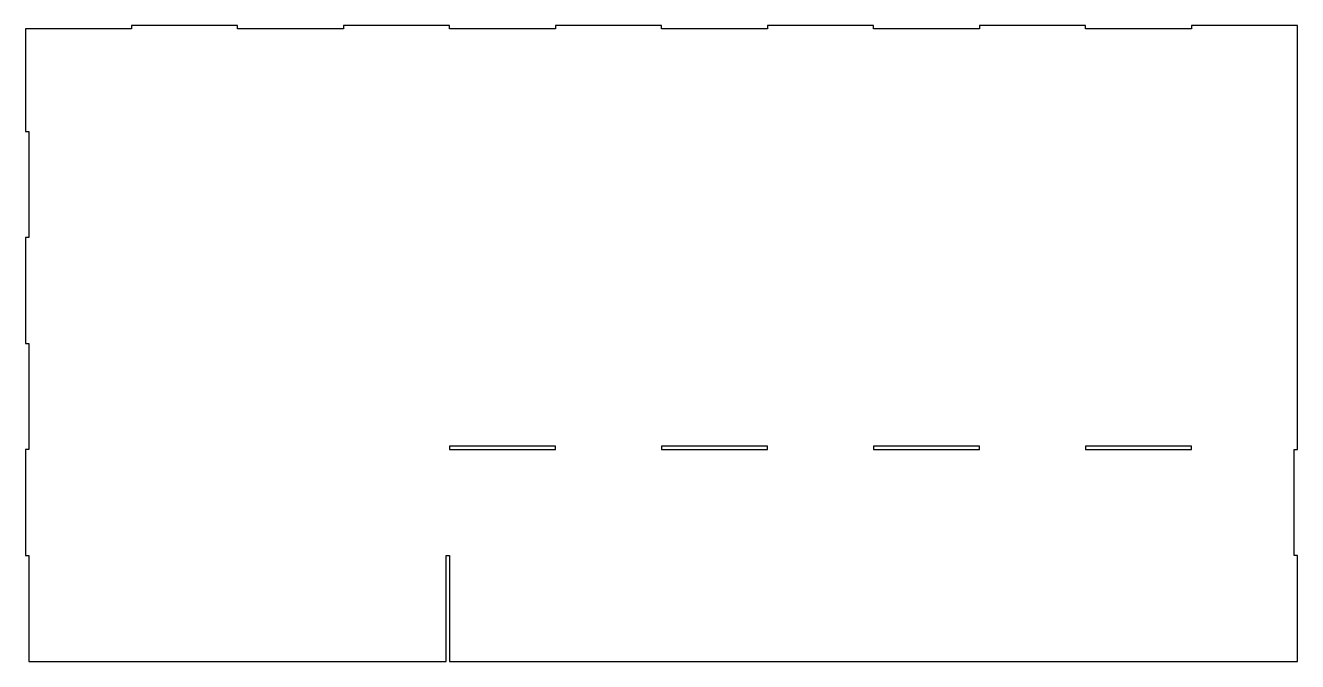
# Model space of a CAD drawing. Header units: inches. Extents: x 0 to 48, y 0 to 24.
import ezdxf

# ---------------------------------------------------------------- set-up
doc = ezdxf.new("R2010")
doc.units = ezdxf.units.IN
doc.header["$MEASUREMENT"] = 0

msp = doc.modelspace()

# ---------------------------------------------------------------- linework, layer by layer
at = {"color": 10}
for points in [[(15.875, 0), (15.875, 4), (16, 4), (16, 0), (48, 0), (48, 4), (47.875, 4), (47.875, 8), (48, 8), (48, 24), (44, 24), (44, 23.875), (40, 23.875), (40, 24), (36, 24), (36, 23.875), (32, 23.875), (32, 24), (28, 24), (28, 23.875), (24, 23.875), (24, 24), (20, 24), (20, 23.875), (16, 23.875), (16, 24), (12, 24), (12, 23.875), (8, 23.875), (8, 24), (4, 24), (4, 23.875), (0, 23.875), (0, 20), (0.125, 20), (0.125, 16), (0, 16), (0, 12), (0.125, 12), (0.125, 8), (0, 8), (0, 4), (0.125, 4), (0.125, 0)], [(16, 8), (20, 8), (20, 8.125), (16, 8.125)], [(24, 8), (28, 8), (28, 8.125), (24, 8.125)], [(32, 8), (36, 8), (36, 8.125), (32, 8.125)], [(40, 8), (44, 8), (44, 8.125), (40, 8.125)]]:
    msp.add_lwpolyline(points, close=True, dxfattribs=at)

doc.saveas('drawing.dxf')
